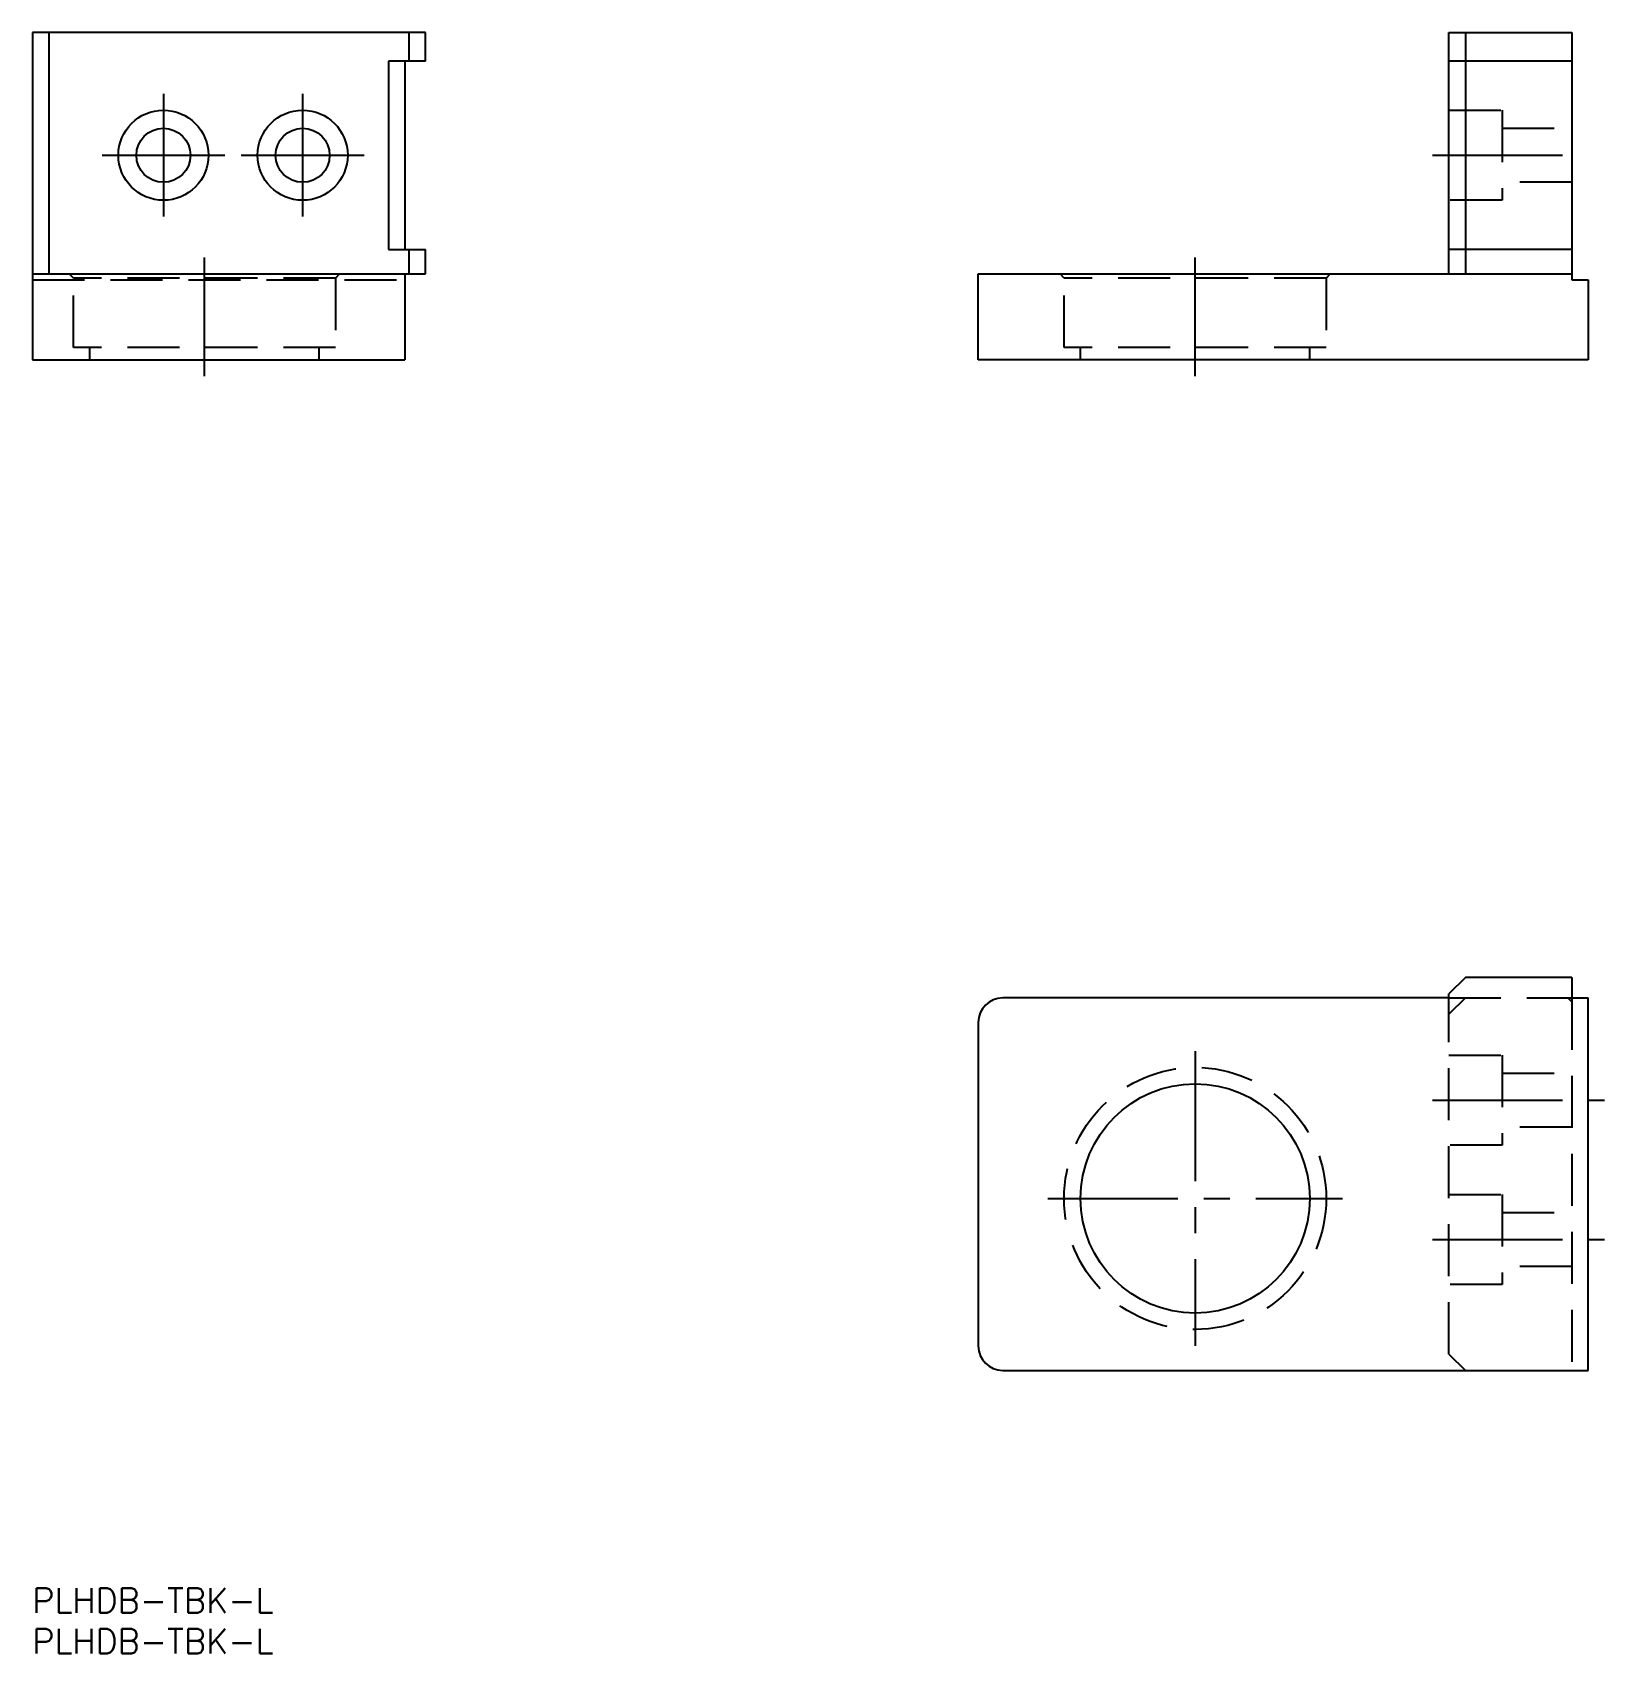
# Model space of a CAD drawing. Extents: x 0 to 192, y -9 to 189.
import ezdxf

# ---------------------------------------------------------------- set-up
doc = ezdxf.new("R2010")
doc.units = 0
doc.header["$LTSCALE"] = 0.5
doc.linetypes.add('CENTER', pattern=[50.8, 31.75, -6.35, 6.35, -6.35])
doc.linetypes.add('DASHED', pattern=[19.05, 12.7, -6.35])
doc.layers.get('0').update_dxf_attribs({"linetype": 'CONTINUOUS'})
doc.layers.add('CENTER', color=1, linetype='CENTER')
doc.styles.get("Standard").update_dxf_attribs({"font": 'txt.shx', "height": 3, "bigfont": 'bigfont.shx'})

# ---------------------------------------------------------------- blocks, each defined once
blk = doc.blocks.new('*U27')
at = {"color": 7, "linetype": 'CONTINUOUS'}
blk.add_text('PLHDB-TBK-L', height=3, dxfattribs=at).set_placement((0, -4))
blk = doc.blocks.new('*U28')
at = {"color": 7, "linetype": 'CONTINUOUS'}
blk.add_text('PLHDB-TBK-L', height=3, dxfattribs=at).set_placement((0, -8.99))

msp = doc.modelspace()

# ---------------------------------------------------------------- linework, layer by layer
at = {"color": 7, "linetype": 'CONTINUOUS'}
for p, q in [((48, 189), (0, 189)), ((0, 189), (0, 149)), ((2, 189), (2, 159.5)), ((46, 185.5), (46, 189)), ((48, 185.5), (48, 189)), ((173, 159.5), (173, 189)), ((173, 189), (188, 189)), ((175, 189), (175, 159.5)), ((188, 189), (188, 158.8)), ((48, 185.5), (43.5, 185.5)), ((43.5, 185.5), (43.5, 162.5)), ((45.5, 185.5), (45.5, 162.5)), ((188, 185.5), (173, 185.5)), ((43.5, 162.5), (48, 162.5)), ((46, 159.5), (46, 162.5)), ((48, 159.5), (48, 162.5)), ((188, 162.5), (173, 162.5)), ((0, 159.5), (48, 159.5)), ((45.5, 159.5), (45.5, 149)), ((115.5, 149), (115.5, 159.5)), ((115.5, 159.5), (188, 159.5)), ((188, 158.8), (190, 158.8)), ((190, 158.8), (190, 149)), ((0, 149), (45.5, 149)), ((190, 149), (115.5, 149)), ((175, 73.591655), (173, 71.591655)), ((188, 73.591655), (175, 73.591655)), ((188, 73.591655), (188, 71.091655)), ((173, 71.091655), (173, 71.591655)), ((173, 71.091655), (118.5, 71.091655)), ((188, 71.091655), (190, 71.091655)), ((190, 25.591655), (190, 71.091655)), ((115.5, 68.091655), (115.5, 28.591655)), ((118.5, 25.591655), (190, 25.591655))]:
    msp.add_line(p, q, dxfattribs=at)
at = {"color": 3, "linetype": 'DASHED'}
for p, q in [((173, 179.5), (179.5, 179.5)), ((179.5, 179.5), (179.5, 168.5)), ((179.5, 177.3), (188, 177.3)), ((188, 170.7), (179.5, 170.7)), ((179.5, 168.5), (173, 168.5)), ((0, 158.8), (45.5, 158.8)), ((5, 159), (4.5, 159.5)), ((37, 159), (5, 159)), ((5, 150.5), (5, 159)), ((37.5, 159.5), (37, 159)), ((37, 159), (37, 150.5)), ((126, 159), (125.5, 159.5)), ((158, 159), (126, 159)), ((126, 150.5), (126, 159)), ((158.5, 159.5), (158, 159)), ((158, 159), (158, 150.5)), ((37, 150.5), (5, 150.5)), ((7, 149), (7, 150.5)), ((35, 149), (35, 150.5)), ((158, 150.5), (126, 150.5)), ((128, 149), (128, 150.5)), ((156, 149), (156, 150.5)), ((175, 71.091655), (173, 69.091655)), ((173, 71.091655), (188, 71.091655)), ((173, 27.591655), (173, 71.091655)), ((188, 70.591655), (187.5, 71.091655)), ((188, 71.091655), (188, 25.591655)), ((173, 64.091655), (179.5, 64.091655)), ((179.5, 64.091655), (179.5, 53.091655)), ((179.5, 61.891655), (188, 61.891655)), ((188, 55.291655), (179.5, 55.291655)), ((179.5, 53.091655), (173, 53.091655)), ((173, 47.091655), (179.5, 47.091655)), ((179.5, 47.091655), (179.5, 36.091655)), ((179.5, 44.891655), (188, 44.891655)), ((188, 38.291655), (179.5, 38.291655)), ((179.5, 36.091655), (173, 36.091655)), ((173, 27.591655), (175, 25.591655))]:
    msp.add_line(p, q, dxfattribs=at)
at = {"color": 7, "linetype": 'CONTINUOUS'}
for centre, radius in [((16, 174), 5.5), ((33.000006, 174), 5.5), ((16, 174), 3.3), ((33.000006, 174), 3.3), ((142, 46.591655), 14)]:
    msp.add_circle(centre, radius, dxfattribs=at)
at = {"color": 3, "linetype": 'DASHED'}
msp.add_circle((142, 46.591655), 16, dxfattribs=at)
at = {"color": 7, "linetype": 'CONTINUOUS'}
for centre, start, end in [((118.5, 68.091655), 90, 180), ((118.5, 28.591655), 180, 270)]:
    msp.add_arc(centre, 3, start, end, dxfattribs=at)
at = {"layer": 'CENTER', "color": 1, "linetype": 'CENTER'}
for p, q in [((16, 181.5), (16, 166.5)), ((33.000006, 181.5), (33.000006, 166.5)), ((8.5, 174), (23.5, 174)), ((25.500006, 174), (40.500006, 174)), ((171, 174), (190, 174)), ((21, 147), (21, 161.5)), ((142, 147), (142, 161.5)), ((142, 64.591655), (142, 28.591655)), ((171, 58.591655), (192, 58.591655)), ((124, 46.591655), (160, 46.591655)), ((171, 41.591655), (192, 41.591655))]:
    msp.add_line(p, q, dxfattribs=at)

# ---------------------------------------------------------------- block references
at = {"color": 7, "linetype": 'CONTINUOUS'}
for name in ['*U27', '*U28']:
    msp.add_blockref(name, (0, 0), dxfattribs=at)

doc.saveas('drawing.dxf')
